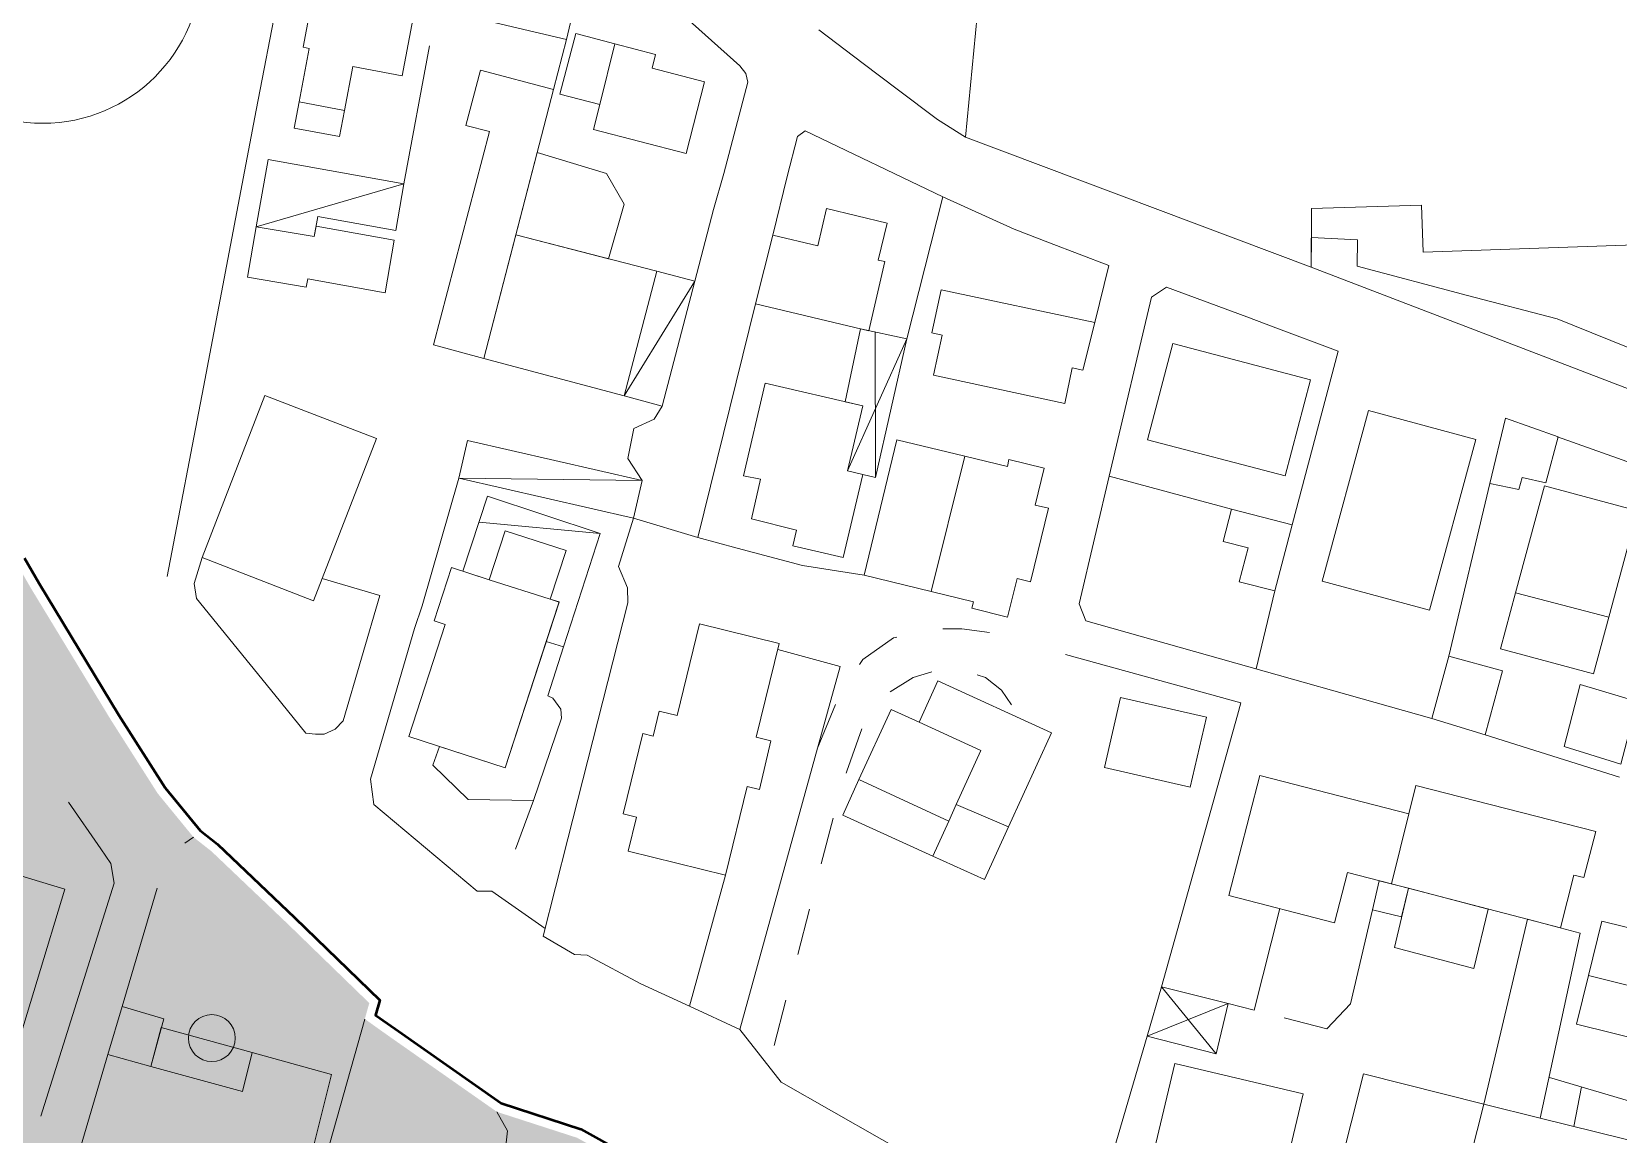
# Model space of a CAD drawing. Header units: millimetres. Extents: x 4297 to 8427, y -1478 to 1634.
# Drawn here: x 7169.8 to 7338.6, y 912.7 to 1030.1 of the extents above; entities that cross this region are included whole.
import ezdxf

# ---------------------------------------------------------------- set-up
doc = ezdxf.new("R2010")
doc.units = ezdxf.units.MM
doc.header["$LTSCALE"] = 0.1
for name, color, linetype, lineweight in [('1_BASE', 7, 'Continuous', 9), ('1_CARTIGLIO', 7, 'Continuous', 9), ('4_AREA DI PROGETTO', 1, 'Continuous', 50), ('4_CONSERVARE', 255, 'Continuous', 30), ('4_NEGOZI', 30, 'Continuous', 9)]:
    doc.layers.add(name, color=color, linetype=linetype, lineweight=lineweight)

msp = doc.modelspace()

# ---------------------------------------------------------------- hatches: boundary and pattern name
at = {"layer": '4_CONSERVARE', "ltscale": 5, "transparency": 33554585}
h = msp.add_hatch(color=251, dxfattribs=at)
h.dxf.hatch_style = 1
edge = h.paths.add_edge_path()
edge.add_line((7152.431075089092, 1002.701158506382), (7154.533075089444, 1002.166158506259))
edge.add_line((7154.533075089444, 1002.166158506259), (7156.533075089371, 1000.81515850562))
edge.add_line((7156.533075089371, 1000.81515850562), (7158.408075089533, 998.7871585065759))
edge.add_line((7158.408075089533, 998.7871585065759), (7159.994075089372, 992.7521585064052))
edge.add_line((7159.994075089372, 992.7521585064052), (7161.119075090738, 989.2601585021987))
edge.add_line((7161.119075090738, 989.2601585021987), (7162.955075089493, 984.3421585061402))
edge.add_line((7162.955075089493, 984.3421585061402), (7165.947075089346, 978.2361585064588))
edge.add_line((7165.947075089346, 978.2361585064588), (7168.119075089601, 973.5371585064364))
edge.add_line((7168.119075089601, 973.5371585064364), (7169.697075089346, 970.8071585059907))
edge.add_line((7169.697075089346, 970.8071585059907), (7178.213075089642, 956.7761585055642))
edge.add_line((7178.213075089642, 956.7761585055642), (7183.173075089605, 948.983158505967))
edge.add_line((7183.173075089605, 948.983158505967), (7186.994075089601, 944.3111585057146))
edge.add_line((7186.994075089601, 944.3111585057146), (7188.908075089706, 942.8071585059903))
edge.add_line((7188.908075089706, 942.8071585059903), (7197.103075089771, 935.002158506287))
edge.add_line((7197.103075089771, 935.002158506287), (7205.705075089495, 926.654158506056))
edge.add_line((7205.705075089495, 926.654158506056), (7205.228075089773, 924.9551585060341))
edge.add_line((7205.228075089773, 924.9551585060341), (7207.869075089601, 923.0761585063102))
edge.add_line((7207.869075089601, 923.0761585063102), (7219.283075089706, 915.0761585063088))
edge.add_line((7219.283075089706, 915.0761585063088), (7227.830075089495, 912.3111585057155))
edge.add_line((7227.830075089495, 912.3111585057155), (7248.658075089706, 900.7171585061393))
edge.add_line((7248.658075089706, 900.7171585061393), (7251.845075089622, 897.8421585061393))
edge.add_line((7251.845075089622, 897.8421585061393), (7275.85707508961, 884.6586585058641))
edge.add_line((7275.85707508961, 884.6586585058641), (7287.784601626087, 878.1099934176995))
edge.add_line((7287.784601626087, 878.1099934176995), (7312.244075089601, 865.0371585064355))
edge.add_line((7312.244075089601, 865.0371585064355), (7313.392075089413, 864.334158505758))
edge.add_line((7313.392075089413, 864.334158505758), (7322.548075089603, 860.100158505588))
edge.add_line((7322.548075089603, 860.100158505588), (7333.673075089601, 853.5721585065854))
edge.add_line((7333.673075089601, 853.5721585065854), (7335.658075089706, 852.0371585064364))
edge.add_line((7335.658075089706, 852.0371585064364), (7336.705075089495, 851.0101585057379))
edge.add_line((7336.705075089495, 851.0101585057379), (7337.595075089624, 849.5411585061612))
edge.add_line((7337.595075089624, 849.5411585061612), (7338.298075089605, 847.1781585062669))
edge.add_line((7338.298075089605, 847.1781585062669), (7338.306075089517, 837.4041585060573))
edge.add_line((7338.306075089517, 837.4041585060573), (7337.650075089558, 827.7361585064592))
edge.add_line((7337.650075089558, 827.7361585064592), (7337.173075089603, 819.018158506116))
edge.add_line((7337.173075089603, 819.018158506116), (7336.228075089773, 801.5611585057137))
edge.add_line((7336.228075089773, 801.5611585057137), (7336.181075089752, 800.8166585061496))
edge.add_line((7336.181075089752, 800.8166585061496), (7336.134075089732, 800.0721585065854))
edge.add_line((7336.134075089732, 800.0721585065854), (7334.899115434377, 779.673162707931))
edge.add_arc((7326.460785557873, 785.6281187537079), 10.32796749664823, 290.81555659941193, 324.78926024008115, ccw=False)
edge.add_line((7330.13094001381, 775.9742656948825), (7328.548075089603, 776.2791585060564))
edge.add_line((7328.548075089603, 776.2791585060564), (7316.869075089599, 778.5371585064378))
edge.add_line((7316.869075089599, 778.5371585064378), (7293.259075089728, 783.0961585058641))
edge.add_line((7293.259075089728, 783.0961585058641), (7283.978075089769, 785.3771585062865))
edge.add_line((7283.978075089769, 785.3771585062865), (7262.994075089599, 789.3651585061826))
edge.add_line((7262.994075089599, 789.3651585061826), (7256.923075089603, 790.5221585058422))
edge.add_line((7256.923075089603, 790.5221585058422), (7243.506117592214, 793.0932538298285))
edge.add_line((7243.506117592214, 793.0932538298285), (7233.744075089598, 794.928158506266))
edge.add_line((7233.744075089598, 794.928158506266), (7226.517075089409, 796.3031585062646))
edge.add_line((7226.517075089409, 796.3031585062646), (7221.771042799236, 797.1834178913866))
edge.add_line((7221.771042799236, 797.1834178913866), (7212.002075089512, 799.065158505439))
edge.add_line((7212.002075089512, 799.065158505439), (7211.103075089771, 799.9011585055647))
edge.add_line((7211.103075089771, 799.9011585055647), (7200.752075089512, 801.9041585060555))
edge.add_line((7200.752075089512, 801.9041585060555), (7184.392075089411, 805.0761585063093))
edge.add_line((7184.392075089411, 805.0761585063093), (7183.134075089732, 805.3611585064597))
edge.add_line((7183.134075089732, 805.3611585064597), (7177.166075089385, 806.475158505588))
edge.add_line((7177.166075089385, 806.475158505588), (7172.158075089706, 807.4441585060946))
edge.add_line((7172.158075089706, 807.4441585060946), (7166.173075089603, 808.6041585062441))
edge.add_line((7166.173075089603, 808.6041585062441), (7151.963075089642, 811.358158505967))
edge.add_line((7151.963075089642, 811.358158505967), (7144.439075089665, 812.8461585058627))
edge.add_line((7144.439075089665, 812.8461585058627), (7130.455075089495, 815.4471585065859))
edge.add_line((7130.455075089495, 815.4471585065859), (7124.791075089389, 816.5721585065845))
edge.add_line((7124.791075089389, 816.5721585065845), (7101.634075089728, 820.8191585060937))
edge.add_line((7101.634075089728, 820.8191585060937), (7097.314075089441, 821.6111585065811))
edge.add_line((7097.314075089441, 821.6111585065811), (7100.689075089665, 841.2211585058623))
edge.add_line((7100.689075089665, 841.2211585058623), (7101.658075089706, 846.8501585055884))
edge.add_line((7101.658075089706, 846.8501585055884), (7102.595075089404, 852.0331585059035))
edge.add_line((7102.595075089404, 852.0331585059035), (7105.072075089348, 866.1661585061603))
edge.add_line((7105.072075089348, 866.1661585061603), (7105.947075089126, 871.1901585055608))
edge.add_line((7105.947075089126, 871.1901585055608), (7107.048889197461, 876.8236932332287))
edge.add_line((7107.048889197461, 876.8236932332287), (7108.11107508945, 881.7441585059065))
edge.add_line((7108.11107508945, 881.7441585059065), (7111.361075089454, 896.7171585061402))
edge.add_line((7111.361075089454, 896.7171585061402), (7112.822075089122, 902.0451585060069))
edge.add_line((7112.822075089122, 902.0451585060069), (7114.002075070067, 906.6701584296598))
edge.add_line((7114.002075070067, 906.6701584296598), (7114.470075088778, 908.5291585037112))
edge.add_line((7114.470075088778, 908.5291585037112), (7115.862644425663, 912.3870059945575))
edge.add_line((7115.862644425663, 912.3870059945575), (7123.173075089605, 932.6391585063926))
edge.add_line((7123.173075089605, 932.6391585063926), (7126.478075089705, 938.8931585059712))
edge.add_line((7126.478075089705, 938.8931585059712), (7131.63407508973, 951.9321585059907))
edge.add_line((7131.63407508973, 951.9321585059907), (7133.408075089707, 958.2721585058404))
edge.add_line((7133.408075089707, 958.2721585058404), (7134.744075089599, 962.740158506184))
edge.add_line((7134.744075089599, 962.740158506184), (7138.905228796807, 973.2147037580049))
edge.add_line((7138.905228796807, 973.2147037580049), (7141.976030740784, 981.4315920359019))
edge.add_line((7141.976030740784, 981.4315920359019), (7143.666379110508, 990.5591722411679))
edge.add_line((7143.666379110508, 990.5591722411679), (7146.189075089414, 998.7211585059464))
edge.add_line((7146.189075089414, 998.7211585059464), (7146.463075089826, 999.5611585062727))
edge.add_line((7146.463075089826, 999.5611585062727), (7148.259075090035, 1001.561158506037))
edge.add_line((7148.259075090035, 1001.561158506037), (7150.392075089171, 1002.471158505949))
edge.add_line((7150.392075089171, 1002.471158505949), (7152.431075089092, 1002.701158506382))
at = {"layer": '4_NEGOZI', "ltscale": 5}
h = msp.add_hatch(color=251, dxfattribs=at)
h.dxf.hatch_style = 1
edge = h.paths.add_edge_path()
edge.add_arc((7188.945373143818, 922.9271703850234), 2.500000000000057, 0, 360)
h = msp.add_hatch(color=7, dxfattribs=at)
h.dxf.hatch_style = 1
edge = h.paths.add_edge_path()
edge.add_arc((7188.945373143818, 922.9271703850234), 2.500000000000057, 0, 360)

# ---------------------------------------------------------------- linework, layer by layer
at = {"layer": '1_BASE'}
msp.add_circle((7170.952628352421, 1037.20459002705), 16.90096188417822, dxfattribs=at)
at = {"layer": '1_CARTIGLIO'}
for p, q in [((7199.298075089427, 1051.166158506302), (7193.673075089428, 1021.697158506725)), ((7245.158075089534, 1026.436158505854), (7233.963075089468, 1036.451158506449)), ((7253.556075089346, 1030.252158506428), (7258.28307508953, 1026.678158506405)), ((7209.377075089337, 1013.8611585066), (7212.119075089423, 1028.5411585063)), ((7225.306075089343, 1023.908158505921), (7226.681075089345, 1029.221158506001)), ((7245.791075089214, 1025.608158506108), (7245.158075089534, 1026.436158505854)), ((7245.978075089595, 1024.68215850613), (7245.791075089214, 1025.608158506108)), ((7243.439075089491, 1014.951158506448), (7245.978075089595, 1024.68215850613)), ((7261.900075089385, 1023.944158506234), (7266.189075089493, 1020.701158506449)), ((7193.673075089428, 1021.697158506725), (7188.056075089343, 992.2291585063813)), ((7266.189075089493, 1020.701158506449), (7269.173075089428, 1018.826158506451)), ((7251.267075089236, 1018.893158506256), (7250.197075089174, 1014.627158506428)), ((7252.103075089598, 1019.494158506049), (7251.267075089236, 1018.893158506256)), ((7266.744075089427, 1012.483158506106), (7252.103075089598, 1019.494158506049)), ((7250.197075089174, 1014.627158506428), (7248.642075089236, 1008.401158505705)), ((7266.744075089427, 1012.483158506106), (7262.931075089346, 997.3501585057274)), ((7274.330075089318, 1009.018158506256), (7266.744075089427, 1012.483158506106)), ((7240.345075089453, 1003.506158506153), (7242.353075089595, 1011.119158506048)), ((7284.423075089431, 1005.158158505921), (7278.119075089426, 1007.569158506234)), ((7282.916075089212, 999.1001585057261), (7284.423075089431, 1005.158158505921)), ((7288.970075089451, 1001.811158505853), (7284.603075089597, 983.3461585060031)), ((7290.548075089428, 1002.873158505773), (7288.970075089451, 1001.811158505853)), ((7299.09507508945, 999.686158505855), (7290.548075089428, 1002.873158505773)), ((7246.806075089346, 1001.092158506279), (7240.658075089532, 976.2011585064497)), ((7308.814075089491, 996.0571585061298), (7302.205075089318, 998.5221585059803)), ((7303.939075089493, 977.5571585061298), (7308.814075089491, 996.0571585061298)), ((7188.056075089343, 992.2291585063813), (7184.205075089322, 972.0571585061289)), ((7236.017075089238, 988.8151585055793), (7236.869075089424, 990.190158505578)), ((7233.877075089338, 987.8301585061731), (7236.017075089238, 988.8151585055793)), ((7347.095075089452, 981.6191585060465), (7332.18907508949, 986.9321585061298)), ((7234.744075089428, 982.2871585065768), (7233.228075089595, 984.6111585065983)), ((7284.603075089597, 983.3461585060031), (7281.252075089337, 969.1661585063002)), ((7215.228075089594, 982.5181585062551), (7211.338075089468, 968.9401585055775)), ((7297.486075089278, 979.2171585062788), (7284.463075089467, 982.7331585061074)), ((7324.986075089281, 981.944158506235), (7320.603075089598, 963.5841585058979)), ((7233.82207508917, 978.268158506256), (7240.658075089532, 976.2011585064497)), ((7240.658075089532, 976.2011585064497), (7244.877075089339, 975.0841585058988)), ((7244.877075089339, 975.0841585058988), (7251.822075089171, 973.2401585063226)), ((7187.048075089432, 971.315158505578, 212.2981000000001), (7187.916075089213, 974.0721585067258, 212.2981000000001)), ((7232.220075089452, 973.1151585063226), (7233.205075089318, 970.8501585057261)), ((7251.822075089171, 973.2401585063226), (7258.369075089427, 972.2091585058988)), ((7187.330075089322, 969.7211585060013, 212.2914000000001), (7187.048075089432, 971.315158505578, 212.2914000000001)), ((7200.697075089174, 971.8421585062797, 212.6527000000001), (7206.838075089467, 970.0371585065764, 212.6527000000001)), ((7195.666075089212, 959.4471585067249, 212.2881), (7187.330075089322, 969.7211585060013, 212.2881)), ((7206.838075089467, 970.0371585065764, 212.6832), (7202.923075089426, 956.7011585064502, 212.6832)), ((7233.205075089318, 970.8501585057261), (7233.236075089279, 969.2561585061521)), ((7300.095075089449, 962.2211585060027), (7302.088075089465, 970.5331585059212)), ((7210.533075089534, 966.5181585062555, 209.9265), (7211.338075089468, 968.9401585055775, 209.9265)), ((7233.236075089279, 969.2561585061521), (7226.853075089598, 944.1191585060465)), ((7281.252075089337, 969.1661585063002), (7281.978075089596, 967.3461585060036)), ((7205.84507508945, 950.4711585060022, 210.5679), (7210.533075089534, 966.5181585062555, 210.5679)), ((7266.736075089277, 966.4831585061079), (7268.783075089532, 966.4831585061079)), ((7268.783075089532, 966.4831585061079), (7271.713075089467, 966.1151585063235)), ((7281.978075089596, 967.3461585060036), (7294.939075089489, 963.6781585064055)), ((7255.806075089344, 962.4751585057279, 211.1693), (7249.181075089341, 964.2871585065759, 211.1693)), ((7258.244075089424, 963.2291585063822), (7261.502075089338, 965.5261585057046)), ((7261.502075089338, 965.5261585057046), (7261.84507508945, 965.615158506324)), ((7257.869075089427, 962.6941585062323), (7258.244075089424, 963.2291585063822)), ((7298.470075089448, 958.6001585057256), (7279.791075089212, 963.7681585062551)), ((7294.939075089489, 963.6781585064055), (7318.798075089431, 956.9321585061289)), ((7253.127075089337, 952.7481585057726, 211.163), (7255.806075089344, 962.4751585057279, 211.163)), ((7261.134075089557, 959.7721585059812), (7263.588075089466, 961.3261585064492)), ((7263.588075089466, 961.3261585064492), (7265.595075089452, 961.9201585060264)), ((7270.392075089238, 961.5761585064488), (7271.275075089385, 961.3111585058532)), ((7271.275075089385, 961.3111585058532), (7273.002075089339, 959.9711585060018)), ((7198.95507508932, 955.3971585059799, 212.5209), (7195.666075089212, 959.4471585067249, 212.5209)), ((7273.002075089339, 959.9711585060018), (7274.048075089427, 958.3971585059799)), ((7253.416075089216, 953.7991585066802), (7255.314075089489, 958.424158506682)), ((7298.103075089595, 957.2911585062993), (7298.470075089448, 958.6001585057256)), ((7202.088075089465, 955.8071585061298, 212.6127), (7200.908075089534, 955.2681585062569, 212.6127)), ((7202.923075089426, 956.7011585064502, 212.616), (7202.088075089465, 955.8071585061298, 212.616)), ((7256.525075089387, 951.3501585057265), (7258.134075089554, 955.8461585060027)), ((7290.041075089213, 928.3971585059817), (7298.103075089595, 957.2911585062993)), ((7199.978075089597, 955.2721585059799, 212.6127), (7198.95507508932, 955.3971585059799, 212.6127)), ((7200.908075089534, 955.2681585062569, 212.6127), (7199.978075089597, 955.2721585059799, 212.6127)), ((7324.463075089465, 955.1941585062336), (7338.791075089215, 950.6861585058541)), ((7245.150075089383, 923.8261585064492, 211.3154000000001), (7253.127075089337, 952.7481585057726, 211.3154000000001)), ((7256.463075089464, 951.1351585058774), (7256.525075089387, 951.3501585057265)), ((7205.84507508945, 950.4711585060022), (7206.189075089491, 947.7871585065768)), ((7177.127075089563, 943.0571585060134), (7173.705075089545, 948.0411585061856)), ((7206.189075089491, 947.7871585065768), (7217.181075089342, 938.572158506724)), ((7221.252075089341, 943.0371585065755), (7223.166075089215, 948.2331585061074)), ((7253.81407508949, 941.490158506323), (7255.072075089173, 946.330158506174)), ((7186.994075089651, 944.3111585057377, 211.3342000000001), (7186.072075089398, 943.6781585062872, 211.3342000000001)), ((7226.853075089598, 944.1191585060465), (7224.228075089597, 933.7721585059794)), ((7178.181075089567, 941.5181585061387), (7177.127075089563, 943.0571585060134)), ((7178.541075089437, 939.4281585062881), (7178.181075089567, 941.5181585061387)), ((7170.759075089782, 914.6081585059901), (7178.541075089437, 939.4281585062881)), ((7243.62707508934, 940.2761585057046, 211.6121000000001), (7239.775075089385, 926.3221585067267, 211.6121000000001)), ((7183.1110750895, 938.8851585057605), (7179.39207508946, 926.2951585059081)), ((7217.181075089342, 938.572158506724), (7218.752075089337, 938.572158506724)), ((7251.306075089342, 931.8111585058541), (7252.564075089491, 936.6511585057051)), ((7299.884075089556, 925.8931585062555), (7302.619075089426, 936.7051585061745)), ((7310.127075089342, 926.5571585061307), (7312.478075089597, 936.5921585062779)), ((7224.228075089597, 933.7721585059794), (7227.548075089429, 931.8151585055771)), ((7227.548075089429, 931.8151585055771), (7228.884075089558, 931.7681585062555)), ((7234.619075089426, 928.713158505624), (7239.775075089385, 926.3221585067267)), ((7248.798075089427, 922.1311585061526), (7250.056075089343, 926.9711585060036)), ((7297.119075089426, 926.596158506004), (7299.884075089556, 925.8931585062555)), ((7307.634075089554, 923.924158506682), (7310.127075089342, 926.5571585061307)), ((7200.142075089464, 906.9711585058853), (7205.228075089823, 924.9551585060572)), ((7249.548075089432, 918.2401585063244), (7245.150075089384, 923.8261585064492)), ((7307.634075089554, 923.924158506682), (7303.088075089464, 925.0801585061736)), ((7288.502075089342, 923.127158506426), (7281.697075089174, 899.9321585061293)), ((7349.041075089212, 913.5061585061521), (7331.330075089317, 918.7251585057279)), ((7249.548075089432, 918.2401585063244), (7272.173075089431, 905.3581585061065)), ((7333.916075089211, 913.5141585065326), (7334.720075089449, 917.7251585057261)), ((7219.283075089756, 915.0761585063319, 212.1624), (7220.423075089651, 913.0611585057377, 212.1624)), ((7348.384075089557, 909.9161585062998), (7330.338075089468, 914.4011585057056)), ((7220.423075089651, 913.0611585057377, 212.1622), (7220.197075089398, 911.1471585058634, 212.1622))]:
    msp.add_line(p, q, dxfattribs=at)
for points in [[(7275.681075089346, 1050.893158506256), (7305.088075089468, 1050.815158505577), (7305.088075089468, 1051.865158506322), (7326.955075089318, 1052.467158506277), (7326.884075089554, 1054.979158506384), (7331.525075089387, 1055.053158506405), (7331.619075089428, 1052.596158506003), (7341.228075089599, 1052.861158506599), (7343.533075089532, 1007.4861585066), (7317.869075089424, 1006.576158506451), (7317.70507508932, 1011.592158506278), (7306.002075089337, 1011.225158505727), (7305.963075089465, 1004.971158506004), (7269.173075089428, 1018.826158506451), (7270.767075089235, 1035.455158506175), (7273.338075089468, 1044.135158505875), (7274.369075089424, 1044.100158505727), (7275.681075089346, 1050.893158506256)], [(7212.947075089174, 1045.233158506107), (7202.228075089595, 1047.252158506427), (7198.681075089342, 1028.393158506256), (7199.306075089344, 1028.272158505982), (7198.228075089599, 1022.572158506724), (7203.05607508934, 1021.651158505705), (7203.939075089493, 1026.342158506278), (7209.22007508945, 1025.361158506598), (7212.947075089174, 1045.233158506107)], [(7215.658075089532, 1031.819158506235), (7218.39207508924, 1043.479158506383), (7229.42307508943, 1040.889158506533), (7226.681075089345, 1029.221158506001), (7215.658075089532, 1031.819158506235)], [(7226.002075089342, 1023.412158506576), (7230.244075089427, 1022.311158505855), (7231.830075089316, 1028.760158505875), (7227.697075089172, 1029.850158505727), (7226.002075089342, 1023.412158506576)], [(7239.423075089427, 1017.092158506278), (7241.392075089236, 1024.721158506003), (7235.798075089428, 1026.170158506025), (7236.173075089429, 1027.611158506599), (7231.830075089316, 1028.760158505875), (7230.244075089427, 1022.311158505855), (7229.580075089318, 1019.643158506256), (7239.423075089427, 1017.092158506278)], [(7217.892075089235, 995.2681585062546), (7212.525075089387, 996.7051585061736), (7218.509075089559, 1019.4161585063), (7215.970075089449, 1020.084158505898), (7217.525075089383, 1025.963158505624), (7225.306075089343, 1023.908158505921), (7217.892075089235, 995.2681585062546)], [(7261.900075089385, 1023.944158506234), (7258.28307508953, 1026.678158506405)], [(7202.548075089429, 1018.881158506153), (7203.05607508934, 1021.651158505705), (7198.228075089599, 1022.572158506724), (7197.697075089171, 1019.791158506299), (7202.548075089429, 1018.881158506153)], [(7221.298075089429, 1008.436158505853), (7223.572075089173, 1017.190158505579), (7230.963075089465, 1014.971158506003), (7232.838075089466, 1011.7091585059), (7231.158075089529, 1005.885158505876), (7221.298075089429, 1008.436158505853)], [(7200.244075089426, 1010.373158505771), (7199.853075089594, 1008.268158506257), (7193.68107508934, 1009.272158505982), (7194.955075089319, 1016.45115850645), (7209.377075089337, 1013.8611585066), (7208.517075089235, 1008.88115850615), (7200.244075089426, 1010.373158505771)], [(7243.439075089491, 1014.951158506448), (7242.353075089595, 1011.119158506048)], [(7209.377075089337, 1013.8611585066), (7193.68107508934, 1009.272158505982)], [(7246.806075089346, 1001.092158506279), (7248.642075089236, 1008.401158505705), (7253.447075089171, 1007.264158506533), (7254.384075089557, 1011.225158505727), (7260.822075089173, 1009.690158505578), (7259.877075089343, 1005.744158506047), (7260.595075089451, 1005.576158506448), (7258.877075089338, 998.2291585063817), (7246.806075089346, 1001.092158506279)], [(7200.056075089343, 1009.350158505728), (7199.853075089594, 1008.268158506257), (7193.68107508934, 1009.272158505982), (7192.728075089598, 1003.92415850668), (7199.002075089338, 1002.846158506003), (7199.15807508953, 1003.740158506323), (7207.377075089339, 1002.268158506257), (7208.338075089465, 1007.854158506381), (7200.056075089343, 1009.350158505728)], [(7221.306075089341, 1008.43215850613), (7236.314075089489, 1004.54915850668), (7232.830075089321, 991.2761585057037), (7217.892075089235, 995.2681585062546), (7221.306075089341, 1008.43215850613)], [(7278.119075089426, 1007.569158506234), (7274.330075089318, 1009.018158506256)], [(7305.963075089465, 1004.971158506004), (7305.986075089276, 1008.162158506576), (7310.877075089342, 1007.89715850598), (7310.845075089451, 1005.084158505897), (7322.588075089469, 1001.971158506004), (7332.127075089339, 999.4941585060469), (7341.533075089534, 995.6781585064045), (7341.533075089534, 992.4861585065996), (7340.25207508934, 991.8151585055793), (7305.963075089465, 1004.971158506004)], [(7236.314075089489, 1004.54915850668), (7240.345075089453, 1003.506158506153), (7236.869075089424, 990.1941585062332), (7232.822075089171, 991.2761585057037), (7236.314075089489, 1004.54915850668)], [(7240.345075089453, 1003.506158506153), (7232.830075089321, 991.2761585057037)], [(7266.580075089319, 1002.576158506448), (7265.595075089452, 997.990158506323), (7266.681075089342, 997.7561585061521), (7265.759075089555, 993.4901585063244), (7279.720075089448, 990.490158506324), (7280.533075089533, 994.2681585062555), (7281.658075089535, 994.0261585057042), (7282.916075089212, 999.1001585057261), (7266.580075089319, 1002.576158506448)], [(7258.252075089341, 982.9041585061955), (7256.611075089278, 983.2951585060241), (7258.236075089279, 990.2251585057284), (7256.369075089423, 990.6621585065777), (7257.994075089424, 998.4361585058532), (7262.931075089346, 997.3501585057274), (7259.58007508932, 982.5921585062783), (7258.252075089341, 982.9041585061955)], [(7259.548075089428, 998.0921585062788), (7259.58007508932, 982.5921585062783)], [(7302.205075089318, 998.5221585059803), (7299.09507508945, 999.686158505855)], [(7262.931075089346, 997.3501585057274), (7256.611075089278, 983.2951585060241)], [(7288.541075089215, 986.6231585057731), (7291.220075089449, 996.8541585063831), (7305.869075089423, 993.0101585058765), (7303.181075089343, 982.7831585059212), (7288.541075089215, 986.6231585057731)], [(7187.916075089213, 974.0691585062332), (7199.783075089532, 969.4791585063822), (7206.45507508932, 986.7331585061065), (7194.580075089321, 991.319158506235), (7187.916075089213, 974.0691585062332)], [(7245.53307508953, 982.7871585065764), (7247.353075089596, 982.4121585065768), (7246.392075089238, 978.2091585058988), (7251.181075089345, 976.9901585063221), (7250.798075089431, 975.3421585062792), (7256.150075089385, 974.0691585062332), (7258.252075089341, 982.9041585061955), (7256.611075089278, 983.2951585060241), (7258.236075089279, 990.2251585057284), (7247.845075089452, 992.654158506195), (7245.53307508953, 982.7871585065764)], [(7318.548075089431, 968.4711585060027), (7307.142075089239, 971.5531585064041), (7312.072075089172, 989.7441585060474), (7323.470075089448, 986.6581585059207), (7318.548075089431, 968.4711585060027)], [(7324.986075089281, 981.944158506235), (7326.650075089383, 988.9041585061959), (7332.244075089425, 986.9121585065755), (7330.923075089429, 982.0291585061964), (7328.431075089343, 982.6151585063226), (7328.072075089175, 981.3071585061293), (7324.986075089281, 981.944158506235)], [(7215.228075089594, 982.5141585065321), (7216.150075089387, 986.5331585059207), (7234.744075089428, 982.2871585065768), (7233.82207508917, 978.2641585065303), (7215.228075089594, 982.5141585065321)], [(7233.228075089595, 984.6111585065983), (7233.877075089338, 987.8301585061731)], [(7265.509075089556, 970.4591585058974), (7258.369075089427, 972.2091585058988), (7261.838075089468, 986.6191585060474), (7269.103075089599, 984.869158506046), (7265.509075089556, 970.4591585058974)], [(7276.072075089171, 971.510158505876), (7274.673075089429, 971.8611585065983), (7273.650075089386, 967.7401585063221), (7269.853075089599, 968.6821585061293), (7270.009075089557, 969.3501585057274), (7265.509075089556, 970.4591585058974), (7269.103075089599, 984.869158506046), (7273.619075089424, 983.7791585061977), (7273.791075089212, 984.5101585058756), (7277.548075089429, 983.5921585062774), (7276.588075089466, 979.6701585060246), (7277.994075089423, 979.3301585061754), (7276.072075089171, 971.510158505876)], [(7234.744075089428, 982.2871585065768), (7215.228075089594, 982.5141585065321)], [(7337.62707508934, 967.7401585063221), (7327.713075089468, 970.3301585061749), (7330.798075089432, 981.7211585060022), (7340.689075089494, 979.0531585064055), (7337.62707508934, 967.7401585063221)], [(7224.548075089432, 965.1511585057051), (7226.384075089554, 964.5691585062336), (7230.283075089533, 976.6431585062574), (7218.298075089432, 980.6001585057256), (7215.666075089211, 972.6271585064264), (7218.478075089597, 971.7091585058993), (7220.158075089534, 976.9041585061955), (7226.642075089238, 974.8151585055775), (7224.95507508932, 969.6541585061964), (7225.908075089534, 969.3461585060018), (7224.548075089432, 965.1511585057051)], [(7217.392075089236, 977.8541585063831), (7230.283075089533, 976.6431585062574)], [(7233.82207508917, 978.268158506256), (7232.220075089452, 973.1151585063226)], [(7302.088075089465, 970.5291585061955), (7298.306075089345, 971.506158506153), (7299.236075089276, 975.1041585063831), (7296.603075089597, 975.7831585059221), (7297.486075089278, 979.2171585062788), (7303.939075089493, 977.5571585061298), (7302.088075089465, 970.5291585061955)], [(7218.478075089597, 971.7091585058993), (7220.158075089534, 976.9121585065759), (7226.642075089238, 974.811158505855), (7224.947075089175, 969.6511585057037), (7218.478075089597, 971.7091585058993)], [(7225.908075089534, 969.3421585062792), (7224.947075089175, 969.6511585057037), (7218.478075089597, 971.7091585058993), (7214.47007508945, 973.0101585058774), (7212.62707508934, 967.3421585062779), (7213.79807508943, 966.9591585058979), (7209.923075089431, 955.0221585059799), (7220.173075089428, 951.6901585055789), (7225.908075089534, 969.3421585062792)], [(7326.103075089599, 964.3611585065996), (7327.713075089468, 970.3301585061749), (7337.62707508934, 967.7401585063221), (7335.994075089427, 961.6821585061298), (7326.103075089599, 964.3611585065996)], [(7243.62707508934, 940.2761585057046), (7233.259075089556, 942.8111585058527), (7234.150075089382, 946.4591585058997), (7232.728075089595, 946.8071585061293), (7234.806075089346, 955.3421585062779), (7235.90807508953, 955.0721585067263), (7236.556075089344, 957.7361585066001), (7238.470075089452, 957.2721585059808), (7240.845075089452, 967.0181585062546), (7249.338075089468, 964.9441585062332), (7246.900075089387, 954.9401585055789), (7248.455075089321, 954.5651585055793), (7247.220075089449, 949.4041585061977), (7245.908075089533, 949.7211585060027), (7243.62707508934, 940.2761585057046)], [(7226.384075089554, 964.5691585062336), (7224.548075089432, 965.1511585057051), (7220.173075089428, 951.6901585055789), (7213.166075089212, 953.9591585058984), (7212.45507508932, 951.9901585063221), (7216.213075089467, 948.3111585058537), (7223.166075089215, 948.2291585063817), (7226.158075089534, 956.9751585057274), (7226.095075089448, 957.9361585058532), (7225.236075089275, 959.1151585063244), (7224.70507508932, 959.3731585057722), (7226.384075089554, 964.5691585062336)], [(7318.798075089431, 956.9321585061289), (7320.603075089598, 963.5841585058979), (7326.322075089171, 962.0331585059203), (7324.463075089465, 955.1941585062336), (7318.798075089431, 956.9321585061289)], [(7278.322075089174, 955.4201585060237), (7266.220075089449, 960.9401585055789), (7264.220075089451, 956.5531585064064), (7270.78307508953, 953.5411585063002), (7268.173075089429, 947.7791585061964), (7273.752075089338, 945.401158505706), (7278.322075089174, 955.4201585060237)], [(7285.67307508943, 959.1901585055775), (7283.97007508945, 951.7211585060036), (7293.088075089468, 949.635158505876), (7294.79807508943, 957.0921585062788), (7285.67307508943, 959.1901585055775)], [(7338.931075089345, 952.0961585060031), (7332.877075089338, 953.9671585062788), (7334.588075089464, 960.572158506724), (7340.658075089532, 958.7561585061503), (7338.931075089345, 952.0961585060031)], [(7270.78307508953, 953.5411585063002), (7268.173075089429, 947.7791585061964), (7267.377075089342, 946.0221585059799), (7257.822075089171, 950.4511585064502), (7261.236075089277, 957.9201585060246), (7264.220075089451, 956.5531585064064), (7270.78307508953, 953.5411585063002)], [(7300.478075089596, 950.8611585065973), (7297.197075089171, 938.1001585057274), (7308.439075089489, 935.2091585058984), (7309.806075089346, 940.561158505855), (7314.517075089235, 939.3341585058974), (7316.338075089469, 946.7791585061973), (7300.478075089596, 950.8611585065973)], [(7265.697075089172, 942.303158506405), (7267.377075089342, 946.0221585059799), (7257.822075089171, 950.4511585064502), (7256.103075089594, 946.6701585060264), (7265.697075089172, 942.303158506405)], [(7332.478075089595, 934.6621585065773), (7333.923075089432, 940.272158505979), (7334.978075089599, 940.0021585064278), (7336.244075089427, 944.932158506128), (7317.111075089279, 949.811158505855), (7316.338075089469, 946.7791585061973), (7314.517075089235, 939.3341585058974), (7332.478075089595, 934.6621585065773)], [(7267.377075089342, 946.0221585059799), (7268.173075089429, 947.7791585061964), (7273.752075089338, 945.401158505706), (7271.197075089172, 939.7911585063011), (7265.697075089172, 942.303158506405), (7267.377075089342, 946.0221585059799)], [(7167.408075089755, 919.3421585061624), (7155.892075089461, 922.8421585061624), (7158.767075089462, 932.2991585065633), (7157.00907508978, 932.834158505781), (7160.025075089608, 942.7911585061847), (7173.298075089651, 938.7681585061382), (7167.408075089755, 919.3421585061624)], [(7313.205075089319, 939.6781585064045), (7312.486075089281, 936.5921585062779), (7315.58007508932, 935.8301585061749), (7316.298075089428, 938.8691585060483), (7313.205075089319, 939.6781585064045)], [(7224.431075089341, 934.5761585064506), (7218.752075089337, 938.572158506724)], [(7314.814075089491, 932.5611585058537), (7323.267075089238, 930.3461585060031), (7324.783075089532, 936.6621585065755), (7316.298075089428, 938.8731585057712), (7314.814075089491, 932.5611585058537)], [(7324.322075089172, 915.8971585059817), (7330.338075089468, 914.4011585057056), (7334.588075089464, 934.1111585065987), (7332.470075089451, 934.6621585065773), (7328.978075089599, 935.572158506724), (7324.322075089172, 915.8971585059817)], [(7344.830075089321, 927.2601585058765), (7346.252075089341, 933.0801585061745), (7336.892075089235, 935.3811585061521), (7335.463075089466, 929.6001585057265), (7344.830075089321, 927.2601585058765)], [(7234.619075089426, 928.713158505624), (7228.884075089558, 931.7681585062555)], [(7341.783075089534, 922.5371585065768), (7342.666075089214, 926.3891585065321), (7344.517075089236, 925.9941585060487), (7344.830075089321, 927.2601585058765), (7335.463075089466, 929.6001585057265), (7334.189075089488, 924.4121585065755), (7341.783075089534, 922.5371585065768)], [(7288.502075089342, 923.1471585059808), (7295.838075089465, 921.2481585057731), (7297.119075089426, 926.596158506004), (7290.041075089213, 928.3971585059817), (7288.502075089342, 923.1471585059808)], [(7290.041075089213, 928.3971585059817), (7295.838075089465, 921.2481585057731)], [(7182.439075089715, 919.91215850646), (7183.822075089397, 924.9791585062667), (7179.39207508946, 926.2951585059081), (7177.877075089565, 921.1701585059072), (7182.439075089715, 919.91215850646)], [(7245.150075089383, 923.8261585064492), (7239.775075089385, 926.3221585067267)], [(7288.502075089342, 923.127158506426), (7297.119075089426, 926.596158506004)], [(7192.21307508969, 917.2251585056101), (7193.2360750895, 921.3811585060339), (7183.564075089716, 924.0451585059072), (7182.439075089715, 919.91215850646), (7192.21307508969, 917.2251585056101)], [(7192.21307508969, 917.2251585056101), (7193.2360750895, 921.3811585060339), (7201.681075089569, 919.0411585061838), (7198.806075089569, 907.553158506289), (7190.330075089544, 909.6111585064818), (7186.127075089566, 892.5491585065656), (7178.494075089649, 894.322158506608), (7182.048075089655, 907.6821585060143), (7174.494075089651, 909.7011585063337), (7177.877075089565, 921.1701585059072), (7182.439075089715, 919.91215850646), (7192.21307508969, 917.2251585056101)], [(7288.556075089342, 908.1271585064283), (7291.431075089342, 920.2331585061074), (7305.103075089595, 916.9941585060483), (7302.236075089279, 904.8931585062574), (7288.556075089342, 908.1271585064283)], [(7306.306075089343, 898.4081585059212), (7321.267075089235, 894.6391585065326), (7323.627075089342, 904.0021585064264), (7321.455075089317, 904.5491585066798), (7324.322075089172, 915.8971585059817), (7311.533075089533, 919.1231585057722), (7306.306075089343, 898.4081585059212)]]:
    msp.add_lwpolyline(points, dxfattribs=at)
at = {"layer": '4_AREA DI PROGETTO', "ltscale": 5}
msp.add_lwpolyline([(7169.007666223676, 973.9981191884351), (7170.55749226744, 971.3168612031047), (7179.062413948203, 957.3041138918949), (7183.984784306635, 949.570236431903), (7187.698476757289, 945.0294431499324), (7189.563314775298, 943.5640740911974), (7197.796139665522, 935.7230492876284), (7206.828793925097, 926.9571113937161), (7206.381003648105, 925.3621518946328), (7208.445918748776, 923.8930207042337), (7219.733916365367, 915.9813349733844), (7228.230964272205, 913.232494740785), (7249.243624261057, 901.53570292691), (7252.428429867859, 898.6626824939649), (7276.338346276989, 885.5352302623099), (7288.260936307156, 878.9892755036033), (7312.741301682071, 865.9052745094253), (7313.864649638096, 865.2173706644984), (7323.012085053269, 860.9873311768843), (7334.234267551642, 854.4023057981701), (7336.31633806621, 852.7922411936339), (7337.495153722874, 851.6359435045601)], dxfattribs=at)
at = {"layer": '4_NEGOZI', "color": 251, "ltscale": 5}
msp.add_circle((7188.945373143818, 922.9271703850234), 2.500000000000057, dxfattribs=at)
at = {"layer": '4_NEGOZI', "color": 7, "ltscale": 5}
msp.add_circle((7188.945373143818, 922.9271703850234), 2.500000000000057, dxfattribs=at)

doc.saveas('drawing.dxf')
